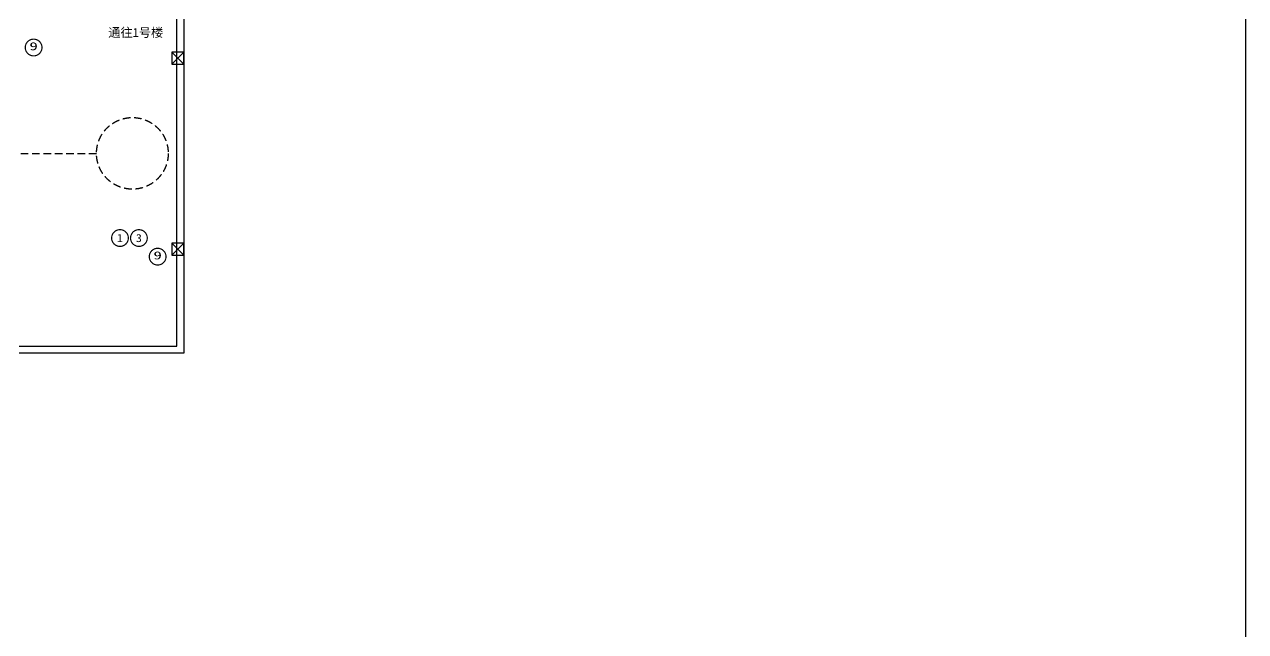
# Model space of a CAD drawing. Header units: millimetres. Extents: x -248992 to 1906102, y -24098 to 332602.
# Drawn here: x 910092 to 961207, y 226950 to 252361 of the extents above; entities that cross this region are included whole.
import ezdxf
from ezdxf.enums import TextEntityAlignment as Align

# ---------------------------------------------------------------- set-up
doc = ezdxf.new("R2010")
doc.units = ezdxf.units.MM
doc.header["$LTSCALE"] = 100
doc.linetypes.add('A6-DK-B1F$0$HIDDEN2', pattern=[4.7625, 3.175, -1.5875])
for name, color, linetype in [('A-ROOM-IDEN', 31, 'Continuous'), ('A6-DK-B1F$0$A-TRACK', 77, 'A6-DK-B1F$0$HIDDEN2'), ('A6-W-B1$0$S-WALL-S', 4, 'Continuous'), ('xref(dwg引用图层)', 7, 'Continuous')]:
    doc.layers.add(name, color=color, linetype=linetype)
doc.layers.add('A6-W-B1$0$S-EDIT', color=241, linetype='Continuous', plot=False)
doc.layers.add('LVTRY', color=6, linetype='Continuous', lineweight=18)
doc.layers.add('PUB_TEXT', color=7, linetype='Continuous', lineweight=15)
doc.layers.add('yichutu', color=7, linetype='Continuous', true_color=0xffffff, plot=False)
doc.styles.add('-黑体', font='simhei.ttf')
doc.styles.add('华文细黑', font='STXIHEI.TTF')

# ---------------------------------------------------------------- blocks, each defined once
blk = doc.blocks.new('A6-W-B1$0$Z-3')
at = {"layer": 'A6-W-B1$0$S-EDIT'}
for p, q in [((-250, 250), (250, -250)), ((250, 250), (-250, -250))]:
    blk.add_line(p, q, dxfattribs=at)
at = {"layer": 'A6-W-B1$0$S-WALL-S', "color": 0, "linetype": 'ByBlock', "lineweight": -2}
blk.add_lwpolyline([(250, 250), (-250, 250), (-250, -250), (250, -250), (250, 250)], dxfattribs=at)
blk = doc.blocks.new('A6-W-B1', base_point=(85957, 40190))
at = {"layer": 'A6-W-B1$0$S-WALL-S', "elevation": 0}
blk.add_lwpolyline([(204057, 279090), (260207, 279090), (260207, 293890), (260507, 293890), (260507, 278790), (204057, 278790)], close=True, dxfattribs=at)
at = {"layer": 'A6-W-B1$0$S-WALL-S'}
for p in [(260257, 291140, 0), (260257, 283140)]:
    blk.add_blockref('A6-W-B1$0$Z-3', p, dxfattribs=at)
blk = doc.blocks.new('yct-1189-841-356700-252300-300-0.0')
at = {"layer": 'yichutu', "color": 7, "true_color": 0xffffff}
blk.add_lwpolyline([(0, 0), (0, 252300), (356700, 252300), (356700, 0)], close=True, dxfattribs=at)
blk = doc.blocks.new('A6-DK-B1F$0$gsethsergtyf')
at = {"layer": 'A6-DK-B1F$0$A-TRACK'}
blk.add_line((170893, 246950), (135800, 246950), dxfattribs=at)
blk.add_circle((172393, 246965, 0), 1500, dxfattribs=at)

msp = doc.modelspace()

# ---------------------------------------------------------------- linework, layer by layer
at = {"layer": 'LVTRY', "color": 6, "const_width": 50}
for points in [[(910826.8, 251395.1, 1), (910126.8, 251395.1, 1)], [(914441.8, 243421.2, 1), (913741.8, 243421.2, 1)], [(915233.7, 243421.2, 1), (914533.7, 243421.2, 1)], [(916018.4, 242641.7, 1), (915318.4, 242641.7, 1)]]:
    msp.add_lwpolyline(points, format="xyb", close=True, dxfattribs=at)

# ---------------------------------------------------------------- block references
msp.add_blockref('A6-DK-B1F$0$gsethsergtyf', (742216.9, 0))
at = {"layer": 'xref(dwg引用图层)'}
msp.add_blockref('A6-W-B1', (742216.9, 0), dxfattribs=at)
at = {"layer": 'yichutu', "rotation": 90}
msp.add_blockref('yct-1189-841-356700-252300-300-0.0', (961206.7, -24097.9), dxfattribs=at)

# ---------------------------------------------------------------- texts
at = {"layer": 'A-ROOM-IDEN', "style": '华文细黑'}
msp.add_text('通往1号楼', height=375, dxfattribs=at).set_placement((914751.5, 251837.1), align=Align.CENTER)
at = {"layer": 'PUB_TEXT', "color": 6, "style": '-黑体'}
for s, width, p, p2 in [('9', 1.463127, (910300.5, 251280.9), (910653, 251280.9)), ('1', 1.065055, (913963.5, 243254.9), (914220, 243254.9)), ('3', 1.032317, (914759.3, 243252), (915008, 243252)), ('9', 1.463127, (915492.2, 242527.5), (915844.7, 242527.5))]:
    msp.add_text(s, height=335, dxfattribs=dict(at, width=width)).set_placement(p, p2, align=Align.FIT)

doc.saveas('drawing.dxf')
